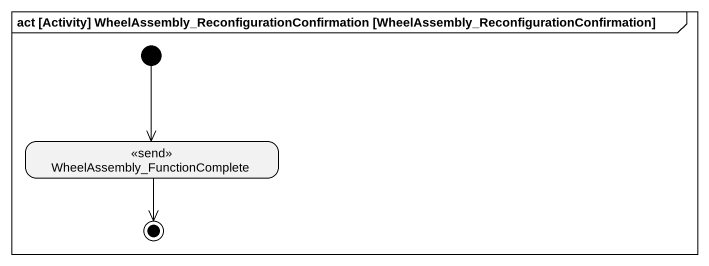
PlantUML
@startuml
mainframe act [Activity] WheelAssembly_ReconfigurationConfirmation [WheelAssembly_ReconfigurationConfirmation]
hide empty description
state "WheelAssembly_FunctionComplete" as WheelAssembly <<send>>
[*] --> WheelAssembly
WheelAssembly --> [*]
@enduml
